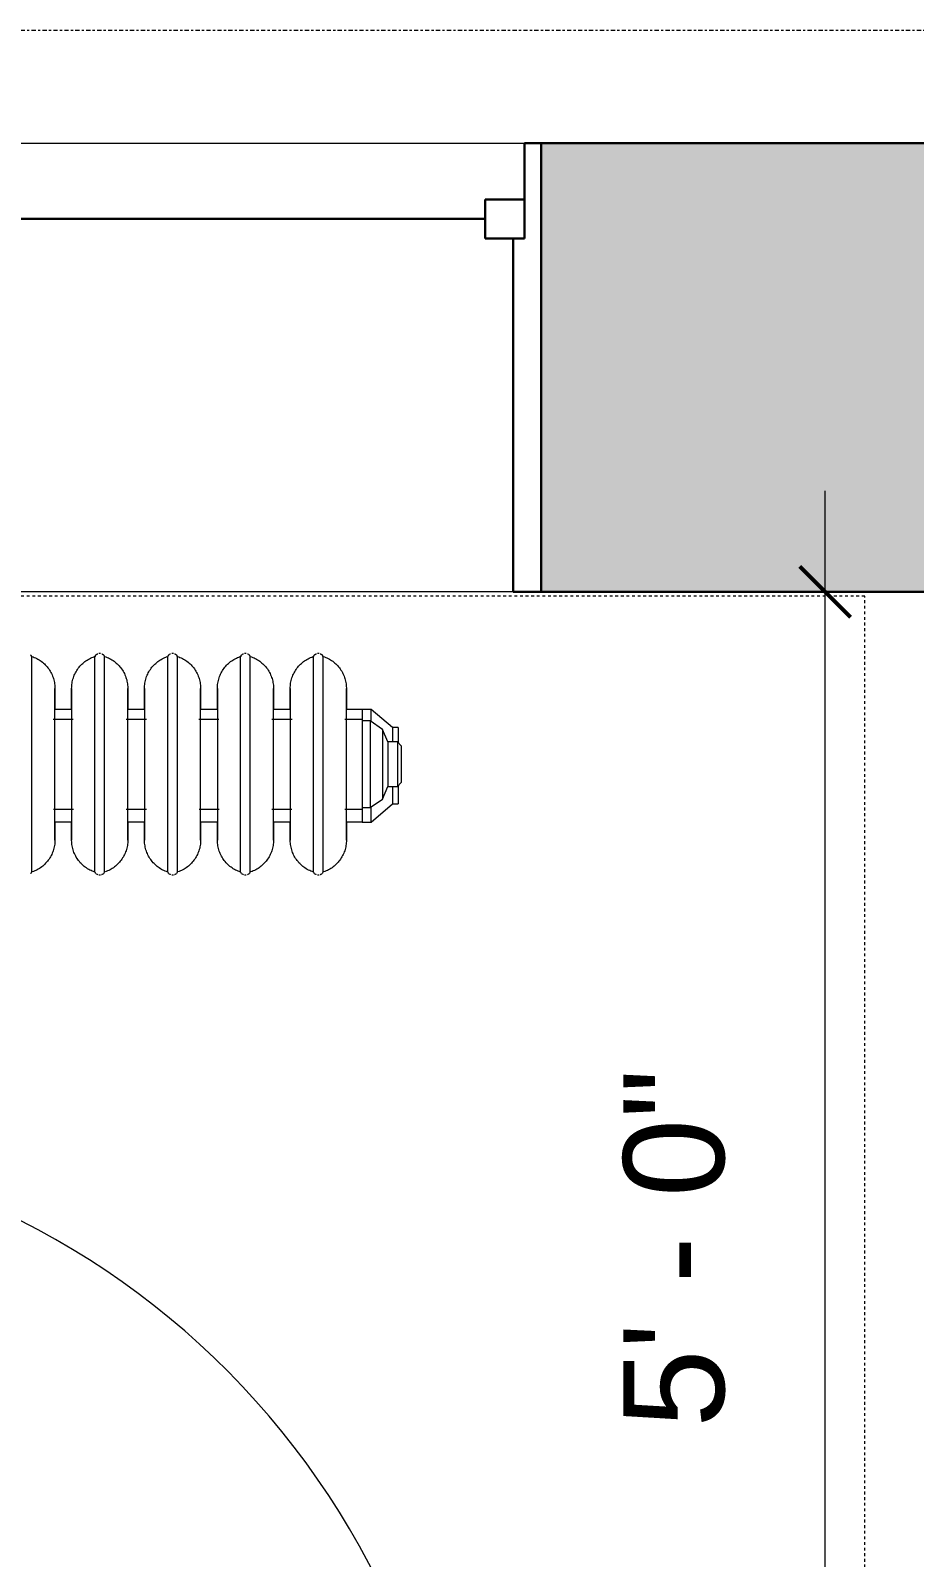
# Model space of a CAD drawing. Header units: inches. Extents: x -1176 to 1507, y -2587 to 978.
# Drawn here: x -76.3 to -36.9, y 500.6 to 568.7 of the extents above; entities that cross this region are included whole.
import ezdxf

# ---------------------------------------------------------------- set-up
doc = ezdxf.new("R2010")
doc.units = ezdxf.units.IN
doc.header["$MEASUREMENT"] = 0
doc.linetypes.add('Dash', pattern=[0.25, 0.125, -0.125])
doc.linetypes.add('Dash Dot 3_16_', pattern=[0.3125, 0.1875, -0.0625, 0, -0.0625])
for name, color, linetype, lineweight in [('A-ANNO-DIMS', 211, 'Continuous', 9), ('A-ANNO-DIMS-48', 211, 'Continuous', 9), ('A-ANNO-SYMB', 150, 'Continuous', 9), ('A-DOOR', 31, 'Continuous', 18), ('A-GENM', 13, 'Continuous', 18), ('A-GLAZ', 151, 'Continuous', 18), ('A-WALL', 113, 'Continuous', 18), ('A-WALL-PATT', 111, 'Continuous', 18)]:
    doc.layers.add(name, color=color, linetype=linetype, lineweight=lineweight)
doc.styles.add('Swis721 Lt BT', font='swissl.ttf', dxfattribs={"height": 4.5})
doc.dimstyles.new('OTJ_-_3_32__Linear', dxfattribs={"dimscale": 12, "dimtxt": 4.748918, "dimasz": 0.1875, "dimexe": 0.375, "dimexo": 0.25, "dimgap": 0.25, "dimtad": 1, "dimdec": 1, "dimrnd": 0.5, "dimzin": 3, "dimdsep": 46, "dimlunit": 4, "dimtxsty": 'Swis721 Lt BT', "dimblk1": 'OBLIQUE', "dimblk2": 'OBLIQUE', "dimsah": 1, "dimcen": 0.09, "dimdle": 0.375, "dimazin": 0, "dimtfac": 1, "dimtdec": 4, "dimtix": 1, "dimtmove": 0, "dimatfit": 3, "dimfxl": 1, "dimtvp": 1, "dimtfill": 1, "dimfrac": 2, "dimtolj": 1, "dimtzin": 0, "dimarcsym": 2})

# ---------------------------------------------------------------- blocks, each defined once
blk = doc.blocks.new('Double Hung - side window 4_ X 6_ 3_ H 3-6128194-2nd Floor Construction')
at = {"layer": 'A-GLAZ', "color": 8, "lineweight": 30}
for p, q in [((-22.115, 10), (-21.365, 10)), ((-21.365, 5.75), (-21.365, 10)), ((21.365, 5.75), (21.365, 10)), ((22.115, 10), (21.365, 10)), ((-21.365, 7.5), (-21.365, 5.75)), ((-21.365, 7.5), (-19.615, 7.5)), ((-19.615, 7.5), (-19.615, 5.75)), ((19.615, 7.5), (19.615, 5.75)), ((21.365, 7.5), (19.615, 7.5)), ((21.365, 7.5), (21.365, 5.75)), ((-19.615, 6.625), (19.615, 6.625)), ((-21.365, 5.75), (-19.615, 5.75)), ((-21.365, 5.75), (-20.865, 5.75)), ((-20.865, -10), (-20.865, 5.75)), ((21.365, 5.75), (19.615, 5.75)), ((20.865, 5.75), (21.365, 5.75)), ((20.865, 5.75), (20.865, -10)), ((-20.865, -10), (-22.115, -10)), ((20.865, -10), (22.115, -10))]:
    blk.add_line(p, q, dxfattribs=at)
blk = doc.blocks.new('Single Flush - D2 3_ X 8_-8252915-2nd Floor Construction')
at = {"layer": 'A-DOOR', "lineweight": 9}
blk.add_arc((17.906, -3), 35.812, 179.5, 270, dxfattribs=at)
at = {"layer": 'A-GENM', "linetype": 'Dash', "lineweight": 9}
for p, q in [((-35.906, -3), (-35.906, -62.813)), ((-35.906, -62.813), (17.906, -62.813))]:
    blk.add_line(p, q, dxfattribs=at)
blk = doc.blocks.new('Cast_Iron_Radiator_8182 - Cast_Iron_Radiator_8182-V47-2nd Floor Construction')
at = {"layer": 'A-GENM', "lineweight": 9}
for p, q in [((0.968, 4.809), (0.943, 4.848)), ((0.968, 1), (0.968, 4.809)), ((3.807, 4.848), (3.782, 4.809)), ((3.782, 1), (3.782, 4.809)), ((4, 4.933), (3.963, 4.933)), ((4.037, 4.933), (4, 4.933)), ((4.218, 4.809), (4.193, 4.848)), ((4.218, 1), (4.218, 4.809)), ((7.057, 4.848), (7.032, 4.809)), ((7.032, 1), (7.032, 4.809)), ((7.25, 4.933), (7.213, 4.933)), ((7.287, 4.933), (7.25, 4.933)), ((7.468, 4.809), (7.443, 4.848)), ((7.468, 1), (7.468, 4.809)), ((10.307, 4.848), (10.282, 4.809)), ((10.282, 1), (10.282, 4.809)), ((10.5, 4.933), (10.463, 4.933)), ((10.537, 4.933), (10.5, 4.933)), ((10.718, 4.809), (10.693, 4.848)), ((10.718, 1), (10.718, 4.809)), ((13.557, 4.848), (13.532, 4.809)), ((13.532, 1), (13.532, 4.809)), ((13.75, 4.933), (13.713, 4.933)), ((13.787, 4.933), (13.75, 4.933)), ((13.968, 4.809), (13.943, 4.848)), ((13.968, 1), (13.968, 4.809)), ((2.754, 2.438), (1.999, 2.438)), ((6.004, 2.438), (5.249, 2.438)), ((9.254, 2.438), (8.499, 2.438)), ((12.504, 2.438), (11.749, 2.438)), ((15.702, 2.438), (14.999, 2.438)), ((16.106, 2.438), (15.702, 2.438)), ((15.702, 2.438), (15.702, 2.291)), ((15.702, 2.296), (15.702, 2.192)), ((15.702, 2.188), (15.702, 2.013)), ((17.064, 1.635), (16.106, 2.438)), ((16.106, 1.944), (16.106, 2.438)), ((2.818, 2), (1.928, 2)), ((6.081, 2), (5.178, 2)), ((9.318, 2), (8.428, 2)), ((12.581, 2), (11.678, 2)), ((15.702, 2), (14.928, 2)), ((15.702, 2), (15.702, -2)), ((16.067, 1.935), (15.702, 1.935)), ((16.617, 1.55), (16.067, 1.935)), ((16.067, 1.935), (16.067, -1.935)), ((16.853, 0.993), (16.617, 1.55)), ((16.617, 1.55), (16.617, -1.55)), ((17.314, 1.635), (17.064, 1.635)), ((17.064, 1.635), (17.064, 1.028)), ((17.314, 1.635), (17.314, 0.985)), ((0.968, -1), (0.968, 1)), ((2.002, -1), (2.002, 1)), ((2.748, 1), (2.748, -1)), ((3.782, -1), (3.782, 1)), ((4.218, -1), (4.218, 1)), ((5.252, -1), (5.252, 1)), ((5.998, 1), (5.998, -1)), ((7.032, -1), (7.032, 1)), ((7.468, -1), (7.468, 1)), ((8.502, -1), (8.502, 1)), ((9.248, 1), (9.248, -1)), ((10.282, -1), (10.282, 1)), ((10.718, -1), (10.718, 1)), ((11.752, -1), (11.752, 1)), ((12.498, 1), (12.498, -1)), ((13.532, -1), (13.532, 1)), ((13.968, -1), (13.968, 1)), ((15.002, -1), (15.002, 1)), ((17.275, 0.993), (16.853, 0.993)), ((16.853, 0.993), (16.853, -0.993)), ((17.452, 0.816), (17.275, 0.993)), ((17.275, 0.993), (17.275, -0.993)), ((17.452, 0.816), (17.452, -0.816)), ((0.968, -4.809), (0.968, -1)), ((3.782, -4.809), (3.782, -1)), ((4.218, -4.809), (4.218, -1)), ((7.032, -4.809), (7.032, -1)), ((7.468, -4.809), (7.468, -1)), ((10.282, -4.809), (10.282, -1)), ((10.718, -4.809), (10.718, -1)), ((13.532, -4.809), (13.532, -1)), ((13.968, -4.809), (13.968, -1)), ((16.617, -1.55), (16.853, -0.993)), ((16.853, -0.993), (17.275, -0.993)), ((17.064, -1.008), (17.064, -1.771)), ((17.275, -0.993), (17.452, -0.816)), ((17.314, -0.961), (17.314, -1.771)), ((1.932, -2), (2.83, -2)), ((5.182, -2), (6.08, -2)), ((8.432, -2), (9.322, -2)), ((11.682, -2), (12.572, -2)), ((14.932, -2), (15.702, -2)), ((15.702, -1.935), (16.067, -1.935)), ((15.702, -2.017), (15.702, -2.287)), ((16.067, -1.935), (16.617, -1.55)), ((16.106, -2.575), (17.064, -1.771)), ((16.106, -2.575), (16.106, -1.924)), ((17.064, -1.771), (17.314, -1.771)), ((1.997, -2.562), (2.753, -2.562)), ((5.247, -2.562), (6.003, -2.562)), ((8.497, -2.562), (9.253, -2.562)), ((11.747, -2.562), (12.503, -2.562)), ((14.997, -2.562), (15.702, -2.562)), ((15.702, -2.301), (15.702, -2.452)), ((15.702, -2.436), (15.702, -2.551)), ((15.702, -2.565), (15.702, -2.575)), ((15.702, -2.575), (16.106, -2.575)), ((0.943, -4.848), (0.968, -4.809)), ((3.782, -4.809), (3.807, -4.848)), ((3.963, -4.933), (4, -4.933)), ((4, -4.933), (4.037, -4.933)), ((4.193, -4.848), (4.218, -4.809)), ((7.032, -4.809), (7.057, -4.848)), ((7.213, -4.933), (7.25, -4.933)), ((7.25, -4.933), (7.287, -4.933)), ((7.443, -4.848), (7.468, -4.809)), ((10.282, -4.809), (10.307, -4.848)), ((10.463, -4.933), (10.5, -4.933)), ((10.5, -4.933), (10.537, -4.933)), ((10.693, -4.848), (10.718, -4.809)), ((13.532, -4.809), (13.557, -4.848)), ((13.713, -4.933), (13.75, -4.933)), ((13.75, -4.933), (13.787, -4.933)), ((13.943, -4.848), (13.968, -4.809))]:
    blk.add_line(p, q, dxfattribs=at)
at = {"layer": 'A-GENM', "lineweight": 9, "flags": 128}
for points in [[(0.92, 4.876), (0.925, 4.871), (0.93, 4.865), (0.935, 4.859), (0.939, 4.854), (0.943, 4.848)], [(0.968, 4.809), (1.025, 4.789), (1.081, 4.767), (1.135, 4.743), (1.189, 4.716), (1.242, 4.688), (1.294, 4.657), (1.344, 4.624), (1.393, 4.59), (1.441, 4.553), (1.487, 4.515), (1.531, 4.474), (1.574, 4.432), (1.615, 4.389), (1.654, 4.343), (1.692, 4.296), (1.727, 4.248), (1.761, 4.198), (1.793, 4.147), (1.822, 4.095), (1.849, 4.042), (1.875, 3.987), (1.898, 3.932), (1.919, 3.876), (1.937, 3.819), (1.953, 3.761), (1.967, 3.703), (1.979, 3.644), (1.988, 3.585), (1.995, 3.525), (2, 3.465), (2.002, 3.405), (2.002, 3.383)], [(2.748, 3.383), (2.749, 3.443), (2.753, 3.503), (2.759, 3.563), (2.767, 3.622), (2.778, 3.681), (2.791, 3.74), (2.807, 3.798), (2.824, 3.855), (2.844, 3.911), (2.867, 3.967), (2.891, 4.022), (2.918, 4.076), (2.946, 4.128), (2.977, 4.18), (3.01, 4.23), (3.045, 4.279), (3.082, 4.326), (3.12, 4.372), (3.161, 4.416), (3.203, 4.459), (3.247, 4.5), (3.292, 4.539), (3.339, 4.576), (3.388, 4.612), (3.438, 4.645), (3.489, 4.677), (3.541, 4.706), (3.595, 4.733), (3.649, 4.758), (3.705, 4.781), (3.761, 4.802)], [(3.807, 4.848), (3.812, 4.854), (3.816, 4.86), (3.821, 4.866), (3.825, 4.872), (3.831, 4.877)], [(3.841, 4.887), (3.847, 4.892), (3.853, 4.896), (3.859, 4.901), (3.865, 4.905)], [(3.878, 4.912), (3.885, 4.915), (3.892, 4.918), (3.899, 4.921), (3.906, 4.924), (3.913, 4.926)], [(4.088, 4.925), (4.095, 4.923), (4.102, 4.921), (4.109, 4.918), (4.116, 4.915), (4.123, 4.912)], [(4.136, 4.904), (4.142, 4.9), (4.148, 4.896), (4.154, 4.891), (4.159, 4.887)], [(4.17, 4.876), (4.175, 4.871), (4.18, 4.865), (4.185, 4.859), (4.189, 4.854), (4.193, 4.848)], [(4.218, 4.809), (4.275, 4.789), (4.331, 4.767), (4.385, 4.743), (4.439, 4.716), (4.492, 4.688), (4.544, 4.657), (4.594, 4.624), (4.643, 4.59), (4.691, 4.553), (4.737, 4.515), (4.781, 4.474), (4.824, 4.432), (4.865, 4.389), (4.904, 4.343), (4.942, 4.296), (4.977, 4.248), (5.011, 4.198), (5.043, 4.147), (5.072, 4.095), (5.099, 4.042), (5.125, 3.987), (5.148, 3.932), (5.169, 3.876), (5.187, 3.819), (5.203, 3.761), (5.217, 3.703), (5.229, 3.644), (5.238, 3.585), (5.245, 3.525), (5.25, 3.465), (5.252, 3.405), (5.252, 3.383)], [(5.998, 3.383), (5.999, 3.443), (6.003, 3.503), (6.009, 3.563), (6.017, 3.622), (6.028, 3.681), (6.041, 3.74), (6.057, 3.798), (6.074, 3.855), (6.094, 3.911), (6.117, 3.967), (6.141, 4.022), (6.168, 4.076), (6.196, 4.128), (6.227, 4.18), (6.26, 4.23), (6.295, 4.279), (6.332, 4.326), (6.37, 4.372), (6.411, 4.416), (6.453, 4.459), (6.497, 4.5), (6.542, 4.539), (6.589, 4.576), (6.638, 4.612), (6.688, 4.645), (6.739, 4.677), (6.791, 4.706), (6.845, 4.733), (6.899, 4.758), (6.955, 4.781), (7.011, 4.802)], [(7.057, 4.848), (7.062, 4.854), (7.066, 4.86), (7.071, 4.866), (7.075, 4.872), (7.081, 4.877)], [(7.091, 4.887), (7.097, 4.892), (7.103, 4.896), (7.109, 4.901), (7.115, 4.905)], [(7.128, 4.912), (7.135, 4.915), (7.142, 4.918), (7.149, 4.921), (7.156, 4.924), (7.163, 4.926)], [(7.338, 4.925), (7.345, 4.923), (7.352, 4.921), (7.359, 4.918), (7.366, 4.915), (7.373, 4.912)], [(7.386, 4.904), (7.392, 4.9), (7.398, 4.896), (7.404, 4.891), (7.409, 4.887)], [(7.42, 4.876), (7.425, 4.871), (7.43, 4.865), (7.435, 4.859), (7.439, 4.854), (7.443, 4.848)], [(7.468, 4.809), (7.525, 4.789), (7.581, 4.767), (7.635, 4.743), (7.689, 4.716), (7.742, 4.688), (7.794, 4.657), (7.844, 4.624), (7.893, 4.59), (7.941, 4.553), (7.987, 4.515), (8.031, 4.474), (8.074, 4.432), (8.115, 4.389), (8.154, 4.343), (8.192, 4.296), (8.227, 4.248), (8.261, 4.198), (8.293, 4.147), (8.322, 4.095), (8.349, 4.042), (8.375, 3.987), (8.398, 3.932), (8.419, 3.876), (8.437, 3.819), (8.453, 3.761), (8.467, 3.703), (8.479, 3.644), (8.488, 3.585), (8.495, 3.525), (8.5, 3.465), (8.502, 3.405), (8.502, 3.383)], [(9.248, 3.383), (9.249, 3.443), (9.253, 3.503), (9.259, 3.563), (9.267, 3.622), (9.278, 3.681), (9.291, 3.74), (9.307, 3.798), (9.324, 3.855), (9.344, 3.911), (9.367, 3.967), (9.391, 4.022), (9.418, 4.076), (9.446, 4.128), (9.477, 4.18), (9.51, 4.23), (9.545, 4.279), (9.582, 4.326), (9.62, 4.372), (9.661, 4.416), (9.703, 4.459), (9.747, 4.5), (9.792, 4.539), (9.839, 4.576), (9.888, 4.612), (9.938, 4.645), (9.989, 4.677), (10.041, 4.706), (10.095, 4.733), (10.149, 4.758), (10.205, 4.781), (10.261, 4.802)], [(10.307, 4.848), (10.312, 4.854), (10.316, 4.86), (10.321, 4.866), (10.325, 4.872), (10.331, 4.877)], [(10.341, 4.887), (10.347, 4.892), (10.353, 4.896), (10.359, 4.901), (10.365, 4.905)], [(10.378, 4.912), (10.385, 4.915), (10.392, 4.918), (10.399, 4.921), (10.406, 4.924), (10.413, 4.926)], [(10.588, 4.925), (10.595, 4.923), (10.602, 4.921), (10.609, 4.918), (10.616, 4.915), (10.623, 4.912)], [(10.636, 4.904), (10.642, 4.9), (10.648, 4.896), (10.654, 4.891), (10.659, 4.887)], [(10.67, 4.876), (10.675, 4.871), (10.68, 4.865), (10.685, 4.859), (10.689, 4.854), (10.693, 4.848)], [(10.718, 4.809), (10.775, 4.789), (10.831, 4.767), (10.885, 4.743), (10.939, 4.716), (10.992, 4.688), (11.044, 4.657), (11.094, 4.624), (11.143, 4.59), (11.191, 4.553), (11.237, 4.515), (11.281, 4.474), (11.324, 4.432), (11.365, 4.389), (11.404, 4.343), (11.442, 4.296), (11.477, 4.248), (11.511, 4.198), (11.543, 4.147), (11.572, 4.095), (11.599, 4.042), (11.625, 3.987), (11.648, 3.932), (11.669, 3.876), (11.687, 3.819), (11.703, 3.761), (11.717, 3.703), (11.729, 3.644), (11.738, 3.585), (11.745, 3.525), (11.75, 3.465), (11.752, 3.405), (11.752, 3.383)], [(12.498, 3.383), (12.499, 3.443), (12.503, 3.503), (12.509, 3.563), (12.517, 3.622), (12.528, 3.681), (12.541, 3.74), (12.557, 3.798), (12.574, 3.855), (12.594, 3.911), (12.617, 3.967), (12.641, 4.022), (12.668, 4.076), (12.696, 4.128), (12.727, 4.18), (12.76, 4.23), (12.795, 4.279), (12.832, 4.326), (12.87, 4.372), (12.911, 4.416), (12.953, 4.459), (12.997, 4.5), (13.042, 4.539), (13.089, 4.576), (13.138, 4.612), (13.188, 4.645), (13.239, 4.677), (13.291, 4.706), (13.345, 4.733), (13.399, 4.758), (13.455, 4.781), (13.511, 4.802)], [(13.557, 4.848), (13.562, 4.854), (13.566, 4.86), (13.571, 4.866), (13.575, 4.872), (13.581, 4.877)], [(13.591, 4.887), (13.597, 4.892), (13.603, 4.896), (13.609, 4.901), (13.615, 4.905)], [(13.628, 4.912), (13.635, 4.915), (13.642, 4.918), (13.649, 4.921), (13.656, 4.924), (13.663, 4.926)], [(13.838, 4.925), (13.845, 4.923), (13.852, 4.921), (13.859, 4.918), (13.866, 4.915), (13.873, 4.912)], [(13.886, 4.904), (13.892, 4.9), (13.898, 4.896), (13.904, 4.891), (13.909, 4.887)], [(13.92, 4.876), (13.925, 4.871), (13.93, 4.865), (13.935, 4.859), (13.939, 4.854), (13.943, 4.848)], [(13.968, 4.809), (14.025, 4.789), (14.081, 4.767), (14.135, 4.743), (14.189, 4.716), (14.242, 4.688), (14.294, 4.657), (14.344, 4.624), (14.393, 4.59), (14.441, 4.553), (14.487, 4.515), (14.531, 4.474), (14.574, 4.432), (14.615, 4.389), (14.654, 4.343), (14.692, 4.296), (14.727, 4.248), (14.761, 4.198), (14.793, 4.147), (14.822, 4.095), (14.849, 4.042), (14.875, 3.987), (14.898, 3.932), (14.919, 3.876), (14.937, 3.819), (14.953, 3.761), (14.967, 3.703), (14.979, 3.644), (14.988, 3.585), (14.995, 3.525), (15, 3.465), (15.002, 3.405), (15.002, 3.383)], [(2.002, 3.383), (2.002, 3.381), (2.002, 3.375), (2.002, 3.366), (2.002, 3.353), (2.002, 3.336), (2.002, 3.315), (2.002, 3.29), (2.002, 3.262), (2.002, 3.23), (2.002, 3.195), (2.002, 3.156), (2.002, 3.114), (2.002, 3.068), (2.002, 3.019), (2.002, 2.967), (2.002, 2.911), (2.002, 2.853), (2.002, 2.792), (2.002, 2.727), (2.002, 2.66), (2.002, 2.591), (2.002, 2.518), (2.002, 2.444)], [(2.002, 1), (2.002, 1.095), (2.002, 1.19), (2.002, 1.285), (2.002, 1.38), (2.002, 1.473), (2.002, 1.566), (2.002, 1.659), (2.002, 1.75), (2.002, 1.839), (2.002, 1.928), (2.002, 2.015), (2.002, 2.1), (2.002, 2.184), (2.002, 2.266), (2.002, 2.346), (2.002, 2.423), (2.002, 2.498), (2.002, 2.571), (2.002, 2.642), (2.002, 2.71), (2.002, 2.775), (2.002, 2.837), (2.002, 2.896), (2.002, 2.952), (2.002, 3.005), (2.002, 3.055), (2.002, 3.102), (2.002, 3.145), (2.002, 3.185), (2.002, 3.221), (2.002, 3.254), (2.002, 3.283), (2.002, 3.309), (2.002, 3.33), (2.002, 3.348), (2.002, 3.363), (2.002, 3.373), (2.002, 3.38), (2.002, 3.383), (2.002, 3.383)], [(2.748, 2.438), (2.748, 2.498), (2.748, 2.571), (2.748, 2.642), (2.748, 2.71), (2.748, 2.775), (2.748, 2.837), (2.748, 2.896), (2.748, 2.952), (2.748, 3.005), (2.748, 3.055), (2.748, 3.102), (2.748, 3.145), (2.748, 3.185), (2.748, 3.221), (2.748, 3.254), (2.748, 3.283), (2.748, 3.309), (2.748, 3.33), (2.748, 3.348), (2.748, 3.363), (2.748, 3.373), (2.748, 3.38), (2.748, 3.383), (2.748, 3.383)], [(2.748, 3.383), (2.748, 3.381), (2.748, 3.375), (2.748, 3.366), (2.748, 3.353), (2.748, 3.336), (2.748, 3.315), (2.748, 3.29), (2.748, 3.262), (2.748, 3.23), (2.748, 3.195), (2.748, 3.156), (2.748, 3.114), (2.748, 3.068), (2.748, 3.019), (2.748, 2.967), (2.748, 2.911), (2.748, 2.853), (2.748, 2.792), (2.748, 2.727), (2.748, 2.66), (2.748, 2.591), (2.748, 2.518), (2.748, 2.444), (2.748, 2.367), (2.748, 2.288), (2.748, 2.206), (2.748, 2.123), (2.748, 2.038), (2.748, 1.952), (2.748, 1.864), (2.748, 1.774), (2.748, 1.683), (2.748, 1.591), (2.748, 1.499), (2.748, 1.405), (2.748, 1.311), (2.748, 1.216), (2.748, 1.121), (2.748, 1.026), (2.748, 1)], [(5.252, 3.383), (5.252, 3.381), (5.252, 3.375), (5.252, 3.366), (5.252, 3.353), (5.252, 3.336), (5.252, 3.315), (5.252, 3.29), (5.252, 3.262), (5.252, 3.23), (5.252, 3.195), (5.252, 3.156), (5.252, 3.114), (5.252, 3.068), (5.252, 3.019), (5.252, 2.967), (5.252, 2.911), (5.252, 2.853), (5.252, 2.792), (5.252, 2.727), (5.252, 2.66), (5.252, 2.591), (5.252, 2.518), (5.252, 2.444)], [(5.252, 1), (5.252, 1.095), (5.252, 1.19), (5.252, 1.285), (5.252, 1.38), (5.252, 1.473), (5.252, 1.566), (5.252, 1.659), (5.252, 1.75), (5.252, 1.839), (5.252, 1.928), (5.252, 2.015), (5.252, 2.1), (5.252, 2.184), (5.252, 2.266), (5.252, 2.346), (5.252, 2.423), (5.252, 2.498), (5.252, 2.571), (5.252, 2.642), (5.252, 2.71), (5.252, 2.775), (5.252, 2.837), (5.252, 2.896), (5.252, 2.952), (5.252, 3.005), (5.252, 3.055), (5.252, 3.102), (5.252, 3.145), (5.252, 3.185), (5.252, 3.221), (5.252, 3.254), (5.252, 3.283), (5.252, 3.309), (5.252, 3.33), (5.252, 3.348), (5.252, 3.363), (5.252, 3.373), (5.252, 3.38), (5.252, 3.383), (5.252, 3.383)], [(5.998, 2.438), (5.998, 2.498), (5.998, 2.571), (5.998, 2.642), (5.998, 2.71), (5.998, 2.775), (5.998, 2.837), (5.998, 2.896), (5.998, 2.952), (5.998, 3.005), (5.998, 3.055), (5.998, 3.102), (5.998, 3.145), (5.998, 3.185), (5.998, 3.221), (5.998, 3.254), (5.998, 3.283), (5.998, 3.309), (5.998, 3.33), (5.998, 3.348), (5.998, 3.363), (5.998, 3.373), (5.998, 3.38), (5.998, 3.383), (5.998, 3.383)], [(5.998, 3.383), (5.998, 3.381), (5.998, 3.375), (5.998, 3.366), (5.998, 3.353), (5.998, 3.336), (5.998, 3.315), (5.998, 3.29), (5.998, 3.262), (5.998, 3.23), (5.998, 3.195), (5.998, 3.156), (5.998, 3.114), (5.998, 3.068), (5.998, 3.019), (5.998, 2.967), (5.998, 2.911), (5.998, 2.853), (5.998, 2.792), (5.998, 2.727), (5.998, 2.66), (5.998, 2.591), (5.998, 2.518), (5.998, 2.444), (5.998, 2.367), (5.998, 2.288), (5.998, 2.206), (5.998, 2.123), (5.998, 2.038), (5.998, 1.952), (5.998, 1.864), (5.998, 1.774), (5.998, 1.683), (5.998, 1.591), (5.998, 1.499), (5.998, 1.405), (5.998, 1.311), (5.998, 1.216), (5.998, 1.121), (5.998, 1.026), (5.998, 1)], [(8.502, 3.383), (8.502, 3.381), (8.502, 3.375), (8.502, 3.366), (8.502, 3.353), (8.502, 3.336), (8.502, 3.315), (8.502, 3.29), (8.502, 3.262), (8.502, 3.23), (8.502, 3.195), (8.502, 3.156), (8.502, 3.114), (8.502, 3.068), (8.502, 3.019), (8.502, 2.967), (8.502, 2.911), (8.502, 2.853), (8.502, 2.792), (8.502, 2.727), (8.502, 2.66), (8.502, 2.591), (8.502, 2.518), (8.502, 2.444)], [(8.502, 1), (8.502, 1.095), (8.502, 1.19), (8.502, 1.285), (8.502, 1.38), (8.502, 1.473), (8.502, 1.566), (8.502, 1.659), (8.502, 1.75), (8.502, 1.839), (8.502, 1.928), (8.502, 2.015), (8.502, 2.1), (8.502, 2.184), (8.502, 2.266), (8.502, 2.346), (8.502, 2.423), (8.502, 2.498), (8.502, 2.571), (8.502, 2.642), (8.502, 2.71), (8.502, 2.775), (8.502, 2.837), (8.502, 2.896), (8.502, 2.952), (8.502, 3.005), (8.502, 3.055), (8.502, 3.102), (8.502, 3.145), (8.502, 3.185), (8.502, 3.221), (8.502, 3.254), (8.502, 3.283), (8.502, 3.309), (8.502, 3.33), (8.502, 3.348), (8.502, 3.363), (8.502, 3.373), (8.502, 3.38), (8.502, 3.383), (8.502, 3.383)], [(9.248, 2.438), (9.248, 2.498), (9.248, 2.571), (9.248, 2.642), (9.248, 2.71), (9.248, 2.775), (9.248, 2.837), (9.248, 2.896), (9.248, 2.952), (9.248, 3.005), (9.248, 3.055), (9.248, 3.102), (9.248, 3.145), (9.248, 3.185), (9.248, 3.221), (9.248, 3.254), (9.248, 3.283), (9.248, 3.309), (9.248, 3.33), (9.248, 3.348), (9.248, 3.363), (9.248, 3.373), (9.248, 3.38), (9.248, 3.383), (9.248, 3.383)], [(9.248, 3.383), (9.248, 3.381), (9.248, 3.375), (9.248, 3.366), (9.248, 3.353), (9.248, 3.336), (9.248, 3.315), (9.248, 3.29), (9.248, 3.262), (9.248, 3.23), (9.248, 3.195), (9.248, 3.156), (9.248, 3.114), (9.248, 3.068), (9.248, 3.019), (9.248, 2.967), (9.248, 2.911), (9.248, 2.853), (9.248, 2.792), (9.248, 2.727), (9.248, 2.66), (9.248, 2.591), (9.248, 2.518), (9.248, 2.444), (9.248, 2.367), (9.248, 2.288), (9.248, 2.206), (9.248, 2.123), (9.248, 2.038), (9.248, 1.952), (9.248, 1.864), (9.248, 1.774), (9.248, 1.683), (9.248, 1.591), (9.248, 1.499), (9.248, 1.405), (9.248, 1.311), (9.248, 1.216), (9.248, 1.121), (9.248, 1.026), (9.248, 1)], [(11.752, 3.383), (11.752, 3.381), (11.752, 3.375), (11.752, 3.366), (11.752, 3.353), (11.752, 3.336), (11.752, 3.315), (11.752, 3.29), (11.752, 3.262), (11.752, 3.23), (11.752, 3.195), (11.752, 3.156), (11.752, 3.114), (11.752, 3.068), (11.752, 3.019), (11.752, 2.967), (11.752, 2.911), (11.752, 2.853), (11.752, 2.792), (11.752, 2.727), (11.752, 2.66), (11.752, 2.591), (11.752, 2.518), (11.752, 2.444)], [(11.752, 1), (11.752, 1.095), (11.752, 1.19), (11.752, 1.285), (11.752, 1.38), (11.752, 1.473), (11.752, 1.566), (11.752, 1.659), (11.752, 1.75), (11.752, 1.839), (11.752, 1.928), (11.752, 2.015), (11.752, 2.1), (11.752, 2.184), (11.752, 2.266), (11.752, 2.346), (11.752, 2.423), (11.752, 2.498), (11.752, 2.571), (11.752, 2.642), (11.752, 2.71), (11.752, 2.775), (11.752, 2.837), (11.752, 2.896), (11.752, 2.952), (11.752, 3.005), (11.752, 3.055), (11.752, 3.102), (11.752, 3.145), (11.752, 3.185), (11.752, 3.221), (11.752, 3.254), (11.752, 3.283), (11.752, 3.309), (11.752, 3.33), (11.752, 3.348), (11.752, 3.363), (11.752, 3.373), (11.752, 3.38), (11.752, 3.383), (11.752, 3.383)], [(12.498, 2.438), (12.498, 2.498), (12.498, 2.571), (12.498, 2.642), (12.498, 2.71), (12.498, 2.775), (12.498, 2.837), (12.498, 2.896), (12.498, 2.952), (12.498, 3.005), (12.498, 3.055), (12.498, 3.102), (12.498, 3.145), (12.498, 3.185), (12.498, 3.221), (12.498, 3.254), (12.498, 3.283), (12.498, 3.309), (12.498, 3.33), (12.498, 3.348), (12.498, 3.363), (12.498, 3.373), (12.498, 3.38), (12.498, 3.383), (12.498, 3.383)], [(12.498, 3.383), (12.498, 3.381), (12.498, 3.375), (12.498, 3.366), (12.498, 3.353), (12.498, 3.336), (12.498, 3.315), (12.498, 3.29), (12.498, 3.262), (12.498, 3.23), (12.498, 3.195), (12.498, 3.156), (12.498, 3.114), (12.498, 3.068), (12.498, 3.019), (12.498, 2.967), (12.498, 2.911), (12.498, 2.853), (12.498, 2.792), (12.498, 2.727), (12.498, 2.66), (12.498, 2.591), (12.498, 2.518), (12.498, 2.444), (12.498, 2.367), (12.498, 2.288), (12.498, 2.206), (12.498, 2.123), (12.498, 2.038), (12.498, 1.952), (12.498, 1.864), (12.498, 1.774), (12.498, 1.683), (12.498, 1.591), (12.498, 1.499), (12.498, 1.405), (12.498, 1.311), (12.498, 1.216), (12.498, 1.121), (12.498, 1.026), (12.498, 1)], [(15.002, 3.383), (15.002, 3.381), (15.002, 3.375), (15.002, 3.366), (15.002, 3.353), (15.002, 3.336), (15.002, 3.315), (15.002, 3.29), (15.002, 3.262), (15.002, 3.23), (15.002, 3.195), (15.002, 3.156), (15.002, 3.114), (15.002, 3.068), (15.002, 3.019), (15.002, 2.967), (15.002, 2.911), (15.002, 2.853), (15.002, 2.792), (15.002, 2.727), (15.002, 2.66), (15.002, 2.591), (15.002, 2.518), (15.002, 2.444)], [(15.002, 1), (15.002, 1.095), (15.002, 1.19), (15.002, 1.285), (15.002, 1.38), (15.002, 1.473), (15.002, 1.566), (15.002, 1.659), (15.002, 1.75), (15.002, 1.839), (15.002, 1.928), (15.002, 2.015), (15.002, 2.1), (15.002, 2.184), (15.002, 2.266), (15.002, 2.346), (15.002, 2.423), (15.002, 2.498), (15.002, 2.571), (15.002, 2.642), (15.002, 2.71), (15.002, 2.775), (15.002, 2.837), (15.002, 2.896), (15.002, 2.952), (15.002, 3.005), (15.002, 3.055), (15.002, 3.102), (15.002, 3.145), (15.002, 3.185), (15.002, 3.221), (15.002, 3.254), (15.002, 3.283), (15.002, 3.309), (15.002, 3.33), (15.002, 3.348), (15.002, 3.363), (15.002, 3.373), (15.002, 3.38), (15.002, 3.383), (15.002, 3.383)], [(2.002, -3.383), (2.002, -3.381), (2.002, -3.375), (2.002, -3.366), (2.002, -3.353), (2.002, -3.336), (2.002, -3.315), (2.002, -3.29), (2.002, -3.262), (2.002, -3.23), (2.002, -3.195), (2.002, -3.156), (2.002, -3.114), (2.002, -3.068), (2.002, -3.019), (2.002, -2.967), (2.002, -2.911), (2.002, -2.853), (2.002, -2.792), (2.002, -2.727), (2.002, -2.66), (2.002, -2.591), (2.002, -2.518), (2.002, -2.444), (2.002, -2.367), (2.002, -2.288), (2.002, -2.206), (2.002, -2.123), (2.002, -2.038), (2.002, -1.952), (2.002, -1.864), (2.002, -1.774), (2.002, -1.683), (2.002, -1.591), (2.002, -1.499), (2.002, -1.405), (2.002, -1.311), (2.002, -1.216), (2.002, -1.121), (2.002, -1.026), (2.002, -1)], [(2.748, -1), (2.748, -1.095), (2.748, -1.19), (2.748, -1.285), (2.748, -1.38), (2.748, -1.473), (2.748, -1.566), (2.748, -1.659), (2.748, -1.75), (2.748, -1.839), (2.748, -1.928), (2.748, -2.015), (2.748, -2.1), (2.748, -2.184), (2.748, -2.266), (2.748, -2.346), (2.748, -2.423), (2.748, -2.498), (2.748, -2.571), (2.748, -2.642), (2.748, -2.71), (2.748, -2.775), (2.748, -2.837), (2.748, -2.896), (2.748, -2.952), (2.748, -3.005), (2.748, -3.055), (2.748, -3.102), (2.748, -3.145), (2.748, -3.185), (2.748, -3.221), (2.748, -3.254), (2.748, -3.283), (2.748, -3.309), (2.748, -3.33), (2.748, -3.348), (2.748, -3.363), (2.748, -3.373), (2.748, -3.38), (2.748, -3.383), (2.748, -3.383)], [(5.252, -3.383), (5.252, -3.381), (5.252, -3.375), (5.252, -3.366), (5.252, -3.353), (5.252, -3.336), (5.252, -3.315), (5.252, -3.29), (5.252, -3.262), (5.252, -3.23), (5.252, -3.195), (5.252, -3.156), (5.252, -3.114), (5.252, -3.068), (5.252, -3.019), (5.252, -2.967), (5.252, -2.911), (5.252, -2.853), (5.252, -2.792), (5.252, -2.727), (5.252, -2.66), (5.252, -2.591), (5.252, -2.518), (5.252, -2.444), (5.252, -2.367), (5.252, -2.288), (5.252, -2.206), (5.252, -2.123), (5.252, -2.038), (5.252, -1.952), (5.252, -1.864), (5.252, -1.774), (5.252, -1.683), (5.252, -1.591), (5.252, -1.499), (5.252, -1.405), (5.252, -1.311), (5.252, -1.216), (5.252, -1.121), (5.252, -1.026), (5.252, -1)], [(5.998, -1), (5.998, -1.095), (5.998, -1.19), (5.998, -1.285), (5.998, -1.38), (5.998, -1.473), (5.998, -1.566), (5.998, -1.659), (5.998, -1.75), (5.998, -1.839), (5.998, -1.928), (5.998, -2.015), (5.998, -2.1), (5.998, -2.184), (5.998, -2.266), (5.998, -2.346), (5.998, -2.423), (5.998, -2.498), (5.998, -2.571), (5.998, -2.642), (5.998, -2.71), (5.998, -2.775), (5.998, -2.837), (5.998, -2.896), (5.998, -2.952), (5.998, -3.005), (5.998, -3.055), (5.998, -3.102), (5.998, -3.145), (5.998, -3.185), (5.998, -3.221), (5.998, -3.254), (5.998, -3.283), (5.998, -3.309), (5.998, -3.33), (5.998, -3.348), (5.998, -3.363), (5.998, -3.373), (5.998, -3.38), (5.998, -3.383), (5.998, -3.383)], [(8.502, -3.383), (8.502, -3.381), (8.502, -3.375), (8.502, -3.366), (8.502, -3.353), (8.502, -3.336), (8.502, -3.315), (8.502, -3.29), (8.502, -3.262), (8.502, -3.23), (8.502, -3.195), (8.502, -3.156), (8.502, -3.114), (8.502, -3.068), (8.502, -3.019), (8.502, -2.967), (8.502, -2.911), (8.502, -2.853), (8.502, -2.792), (8.502, -2.727), (8.502, -2.66), (8.502, -2.591), (8.502, -2.518), (8.502, -2.444), (8.502, -2.367), (8.502, -2.288), (8.502, -2.206), (8.502, -2.123), (8.502, -2.038), (8.502, -1.952), (8.502, -1.864), (8.502, -1.774), (8.502, -1.683), (8.502, -1.591), (8.502, -1.499), (8.502, -1.405), (8.502, -1.311), (8.502, -1.216), (8.502, -1.121), (8.502, -1.026), (8.502, -1)], [(9.248, -1), (9.248, -1.095), (9.248, -1.19), (9.248, -1.285), (9.248, -1.38), (9.248, -1.473), (9.248, -1.566), (9.248, -1.659), (9.248, -1.75), (9.248, -1.839), (9.248, -1.928), (9.248, -2.015), (9.248, -2.1), (9.248, -2.184), (9.248, -2.266), (9.248, -2.346), (9.248, -2.423), (9.248, -2.498), (9.248, -2.571), (9.248, -2.642), (9.248, -2.71), (9.248, -2.775), (9.248, -2.837), (9.248, -2.896), (9.248, -2.952), (9.248, -3.005), (9.248, -3.055), (9.248, -3.102), (9.248, -3.145), (9.248, -3.185), (9.248, -3.221), (9.248, -3.254), (9.248, -3.283), (9.248, -3.309), (9.248, -3.33), (9.248, -3.348), (9.248, -3.363), (9.248, -3.373), (9.248, -3.38), (9.248, -3.383), (9.248, -3.383)], [(11.752, -3.383), (11.752, -3.381), (11.752, -3.375), (11.752, -3.366), (11.752, -3.353), (11.752, -3.336), (11.752, -3.315), (11.752, -3.29), (11.752, -3.262), (11.752, -3.23), (11.752, -3.195), (11.752, -3.156), (11.752, -3.114), (11.752, -3.068), (11.752, -3.019), (11.752, -2.967), (11.752, -2.911), (11.752, -2.853), (11.752, -2.792), (11.752, -2.727), (11.752, -2.66), (11.752, -2.591), (11.752, -2.518), (11.752, -2.444), (11.752, -2.367), (11.752, -2.288), (11.752, -2.206), (11.752, -2.123), (11.752, -2.038), (11.752, -1.952), (11.752, -1.864), (11.752, -1.774), (11.752, -1.683), (11.752, -1.591), (11.752, -1.499), (11.752, -1.405), (11.752, -1.311), (11.752, -1.216), (11.752, -1.121), (11.752, -1.026), (11.752, -1)], [(12.498, -1), (12.498, -1.095), (12.498, -1.19), (12.498, -1.285), (12.498, -1.38), (12.498, -1.473), (12.498, -1.566), (12.498, -1.659), (12.498, -1.75), (12.498, -1.839), (12.498, -1.928), (12.498, -2.015), (12.498, -2.1), (12.498, -2.184), (12.498, -2.266), (12.498, -2.346), (12.498, -2.423), (12.498, -2.498), (12.498, -2.571), (12.498, -2.642), (12.498, -2.71), (12.498, -2.775), (12.498, -2.837), (12.498, -2.896), (12.498, -2.952), (12.498, -3.005), (12.498, -3.055), (12.498, -3.102), (12.498, -3.145), (12.498, -3.185), (12.498, -3.221), (12.498, -3.254), (12.498, -3.283), (12.498, -3.309), (12.498, -3.33), (12.498, -3.348), (12.498, -3.363), (12.498, -3.373), (12.498, -3.38), (12.498, -3.383), (12.498, -3.383)], [(15.002, -3.383), (15.002, -3.381), (15.002, -3.375), (15.002, -3.366), (15.002, -3.353), (15.002, -3.336), (15.002, -3.315), (15.002, -3.29), (15.002, -3.262), (15.002, -3.23), (15.002, -3.195), (15.002, -3.156), (15.002, -3.114), (15.002, -3.068), (15.002, -3.019), (15.002, -2.967), (15.002, -2.911), (15.002, -2.853), (15.002, -2.792), (15.002, -2.727), (15.002, -2.66), (15.002, -2.591), (15.002, -2.518), (15.002, -2.444), (15.002, -2.367), (15.002, -2.288), (15.002, -2.206), (15.002, -2.123), (15.002, -2.038), (15.002, -1.952), (15.002, -1.864), (15.002, -1.774), (15.002, -1.683), (15.002, -1.591), (15.002, -1.499), (15.002, -1.405), (15.002, -1.311), (15.002, -1.216), (15.002, -1.121), (15.002, -1.026), (15.002, -1)], [(2.002, -2.571), (2.002, -2.642), (2.002, -2.71), (2.002, -2.775), (2.002, -2.837), (2.002, -2.896), (2.002, -2.952), (2.002, -3.005), (2.002, -3.055), (2.002, -3.102), (2.002, -3.145), (2.002, -3.185), (2.002, -3.221), (2.002, -3.254), (2.002, -3.283), (2.002, -3.309), (2.002, -3.33), (2.002, -3.348), (2.002, -3.363), (2.002, -3.373), (2.002, -3.38), (2.002, -3.383), (2.002, -3.383)], [(2.748, -3.383), (2.748, -3.381), (2.748, -3.375), (2.748, -3.366), (2.748, -3.353), (2.748, -3.336), (2.748, -3.315), (2.748, -3.29), (2.748, -3.262), (2.748, -3.23), (2.748, -3.195), (2.748, -3.156), (2.748, -3.114), (2.748, -3.068), (2.748, -3.019), (2.748, -2.967), (2.748, -2.911), (2.748, -2.853), (2.748, -2.792), (2.748, -2.727), (2.748, -2.66), (2.748, -2.591), (2.748, -2.562)], [(5.252, -2.571), (5.252, -2.642), (5.252, -2.71), (5.252, -2.775), (5.252, -2.837), (5.252, -2.896), (5.252, -2.952), (5.252, -3.005), (5.252, -3.055), (5.252, -3.102), (5.252, -3.145), (5.252, -3.185), (5.252, -3.221), (5.252, -3.254), (5.252, -3.283), (5.252, -3.309), (5.252, -3.33), (5.252, -3.348), (5.252, -3.363), (5.252, -3.373), (5.252, -3.38), (5.252, -3.383), (5.252, -3.383)], [(5.998, -3.383), (5.998, -3.381), (5.998, -3.375), (5.998, -3.366), (5.998, -3.353), (5.998, -3.336), (5.998, -3.315), (5.998, -3.29), (5.998, -3.262), (5.998, -3.23), (5.998, -3.195), (5.998, -3.156), (5.998, -3.114), (5.998, -3.068), (5.998, -3.019), (5.998, -2.967), (5.998, -2.911), (5.998, -2.853), (5.998, -2.792), (5.998, -2.727), (5.998, -2.66), (5.998, -2.591), (5.998, -2.562)], [(8.502, -2.571), (8.502, -2.642), (8.502, -2.71), (8.502, -2.775), (8.502, -2.837), (8.502, -2.896), (8.502, -2.952), (8.502, -3.005), (8.502, -3.055), (8.502, -3.102), (8.502, -3.145), (8.502, -3.185), (8.502, -3.221), (8.502, -3.254), (8.502, -3.283), (8.502, -3.309), (8.502, -3.33), (8.502, -3.348), (8.502, -3.363), (8.502, -3.373), (8.502, -3.38), (8.502, -3.383), (8.502, -3.383)], [(9.248, -3.383), (9.248, -3.381), (9.248, -3.375), (9.248, -3.366), (9.248, -3.353), (9.248, -3.336), (9.248, -3.315), (9.248, -3.29), (9.248, -3.262), (9.248, -3.23), (9.248, -3.195), (9.248, -3.156), (9.248, -3.114), (9.248, -3.068), (9.248, -3.019), (9.248, -2.967), (9.248, -2.911), (9.248, -2.853), (9.248, -2.792), (9.248, -2.727), (9.248, -2.66), (9.248, -2.591), (9.248, -2.562)], [(11.752, -2.571), (11.752, -2.642), (11.752, -2.71), (11.752, -2.775), (11.752, -2.837), (11.752, -2.896), (11.752, -2.952), (11.752, -3.005), (11.752, -3.055), (11.752, -3.102), (11.752, -3.145), (11.752, -3.185), (11.752, -3.221), (11.752, -3.254), (11.752, -3.283), (11.752, -3.309), (11.752, -3.33), (11.752, -3.348), (11.752, -3.363), (11.752, -3.373), (11.752, -3.38), (11.752, -3.383), (11.752, -3.383)], [(12.498, -3.383), (12.498, -3.381), (12.498, -3.375), (12.498, -3.366), (12.498, -3.353), (12.498, -3.336), (12.498, -3.315), (12.498, -3.29), (12.498, -3.262), (12.498, -3.23), (12.498, -3.195), (12.498, -3.156), (12.498, -3.114), (12.498, -3.068), (12.498, -3.019), (12.498, -2.967), (12.498, -2.911), (12.498, -2.853), (12.498, -2.792), (12.498, -2.727), (12.498, -2.66), (12.498, -2.591), (12.498, -2.562)], [(15.002, -2.571), (15.002, -2.642), (15.002, -2.71), (15.002, -2.775), (15.002, -2.837), (15.002, -2.896), (15.002, -2.952), (15.002, -3.005), (15.002, -3.055), (15.002, -3.102), (15.002, -3.145), (15.002, -3.185), (15.002, -3.221), (15.002, -3.254), (15.002, -3.283), (15.002, -3.309), (15.002, -3.33), (15.002, -3.348), (15.002, -3.363), (15.002, -3.373), (15.002, -3.38), (15.002, -3.383), (15.002, -3.383)], [(2.002, -3.383), (2.001, -3.443), (1.997, -3.503), (1.991, -3.563), (1.983, -3.622), (1.972, -3.681), (1.959, -3.74), (1.943, -3.798), (1.926, -3.855), (1.906, -3.911), (1.883, -3.967), (1.859, -4.022), (1.832, -4.076), (1.804, -4.128), (1.773, -4.18), (1.74, -4.23), (1.705, -4.279), (1.668, -4.326), (1.63, -4.372), (1.589, -4.416), (1.547, -4.459), (1.503, -4.5), (1.458, -4.539), (1.411, -4.576), (1.362, -4.612), (1.312, -4.645), (1.261, -4.677), (1.209, -4.706), (1.155, -4.733), (1.101, -4.758), (1.045, -4.781), (0.989, -4.802)], [(3.782, -4.809), (3.725, -4.789), (3.669, -4.767), (3.615, -4.743), (3.561, -4.716), (3.508, -4.688), (3.456, -4.657), (3.406, -4.624), (3.357, -4.59), (3.309, -4.553), (3.263, -4.515), (3.219, -4.474), (3.176, -4.432), (3.135, -4.389), (3.096, -4.343), (3.058, -4.296), (3.023, -4.248), (2.989, -4.198), (2.957, -4.147), (2.928, -4.095), (2.901, -4.042), (2.875, -3.987), (2.852, -3.932), (2.831, -3.876), (2.813, -3.819), (2.797, -3.761), (2.783, -3.703), (2.771, -3.644), (2.762, -3.585), (2.755, -3.525), (2.75, -3.465), (2.748, -3.405), (2.748, -3.383)], [(5.252, -3.383), (5.251, -3.443), (5.247, -3.503), (5.241, -3.563), (5.233, -3.622), (5.222, -3.681), (5.209, -3.74), (5.193, -3.798), (5.176, -3.855), (5.156, -3.911), (5.133, -3.967), (5.109, -4.022), (5.082, -4.076), (5.054, -4.128), (5.023, -4.18), (4.99, -4.23), (4.955, -4.279), (4.918, -4.326), (4.88, -4.372), (4.839, -4.416), (4.797, -4.459), (4.753, -4.5), (4.708, -4.539), (4.661, -4.576), (4.612, -4.612), (4.562, -4.645), (4.511, -4.677), (4.459, -4.706), (4.405, -4.733), (4.351, -4.758), (4.295, -4.781), (4.239, -4.802)], [(7.032, -4.809), (6.975, -4.789), (6.919, -4.767), (6.865, -4.743), (6.811, -4.716), (6.758, -4.688), (6.706, -4.657), (6.656, -4.624), (6.607, -4.59), (6.559, -4.553), (6.513, -4.515), (6.469, -4.474), (6.426, -4.432), (6.385, -4.389), (6.346, -4.343), (6.308, -4.296), (6.273, -4.248), (6.239, -4.198), (6.207, -4.147), (6.178, -4.095), (6.151, -4.042), (6.125, -3.987), (6.102, -3.932), (6.081, -3.876), (6.063, -3.819), (6.047, -3.761), (6.033, -3.703), (6.021, -3.644), (6.012, -3.585), (6.005, -3.525), (6, -3.465), (5.998, -3.405), (5.998, -3.383)], [(8.502, -3.383), (8.501, -3.443), (8.497, -3.503), (8.491, -3.563), (8.483, -3.622), (8.472, -3.681), (8.459, -3.74), (8.443, -3.798), (8.426, -3.855), (8.406, -3.911), (8.383, -3.967), (8.359, -4.022), (8.332, -4.076), (8.304, -4.128), (8.273, -4.18), (8.24, -4.23), (8.205, -4.279), (8.168, -4.326), (8.13, -4.372), (8.089, -4.416), (8.047, -4.459), (8.003, -4.5), (7.958, -4.539), (7.911, -4.576), (7.862, -4.612), (7.812, -4.645), (7.761, -4.677), (7.709, -4.706), (7.655, -4.733), (7.601, -4.758), (7.545, -4.781), (7.489, -4.802)], [(10.282, -4.809), (10.225, -4.789), (10.169, -4.767), (10.115, -4.743), (10.061, -4.716), (10.008, -4.688), (9.956, -4.657), (9.906, -4.624), (9.857, -4.59), (9.809, -4.553), (9.763, -4.515), (9.719, -4.474), (9.676, -4.432), (9.635, -4.389), (9.596, -4.343), (9.558, -4.296), (9.523, -4.248), (9.489, -4.198), (9.457, -4.147), (9.428, -4.095), (9.401, -4.042), (9.375, -3.987), (9.352, -3.932), (9.331, -3.876), (9.313, -3.819), (9.297, -3.761), (9.283, -3.703), (9.271, -3.644), (9.262, -3.585), (9.255, -3.525), (9.25, -3.465), (9.248, -3.405), (9.248, -3.383)], [(11.752, -3.383), (11.751, -3.443), (11.747, -3.503), (11.741, -3.563), (11.733, -3.622), (11.722, -3.681), (11.709, -3.74), (11.693, -3.798), (11.676, -3.855), (11.656, -3.911), (11.633, -3.967), (11.609, -4.022), (11.582, -4.076), (11.554, -4.128), (11.523, -4.18), (11.49, -4.23), (11.455, -4.279), (11.418, -4.326), (11.38, -4.372), (11.339, -4.416), (11.297, -4.459), (11.253, -4.5), (11.208, -4.539), (11.161, -4.576), (11.112, -4.612), (11.062, -4.645), (11.011, -4.677), (10.959, -4.706), (10.905, -4.733), (10.851, -4.758), (10.795, -4.781), (10.739, -4.802)], [(13.532, -4.809), (13.475, -4.789), (13.419, -4.767), (13.365, -4.743), (13.311, -4.716), (13.258, -4.688), (13.206, -4.657), (13.156, -4.624), (13.107, -4.59), (13.059, -4.553), (13.013, -4.515), (12.969, -4.474), (12.926, -4.432), (12.885, -4.389), (12.846, -4.343), (12.808, -4.296), (12.773, -4.248), (12.739, -4.198), (12.707, -4.147), (12.678, -4.095), (12.651, -4.042), (12.625, -3.987), (12.602, -3.932), (12.581, -3.876), (12.563, -3.819), (12.547, -3.761), (12.533, -3.703), (12.521, -3.644), (12.512, -3.585), (12.505, -3.525), (12.5, -3.465), (12.498, -3.405), (12.498, -3.383)], [(15.002, -3.383), (15.001, -3.443), (14.997, -3.503), (14.991, -3.563), (14.983, -3.622), (14.972, -3.681), (14.959, -3.74), (14.943, -3.798), (14.926, -3.855), (14.906, -3.911), (14.883, -3.967), (14.859, -4.022), (14.832, -4.076), (14.804, -4.128), (14.773, -4.18), (14.74, -4.23), (14.705, -4.279), (14.668, -4.326), (14.63, -4.372), (14.589, -4.416), (14.547, -4.459), (14.503, -4.5), (14.458, -4.539), (14.411, -4.576), (14.362, -4.612), (14.312, -4.645), (14.261, -4.677), (14.209, -4.706), (14.155, -4.733), (14.101, -4.758), (14.045, -4.781), (13.989, -4.802)], [(0.943, -4.848), (0.938, -4.854), (0.934, -4.86), (0.929, -4.866), (0.925, -4.872), (0.919, -4.877)], [(3.83, -4.876), (3.825, -4.871), (3.82, -4.865), (3.815, -4.859), (3.811, -4.854), (3.807, -4.848)], [(3.864, -4.904), (3.858, -4.9), (3.852, -4.896), (3.846, -4.891), (3.841, -4.887)], [(3.912, -4.925), (3.905, -4.923), (3.898, -4.921), (3.891, -4.918), (3.884, -4.915), (3.877, -4.912)], [(4.122, -4.912), (4.115, -4.915), (4.108, -4.918), (4.101, -4.921), (4.094, -4.924), (4.087, -4.926)], [(4.159, -4.887), (4.153, -4.892), (4.147, -4.896), (4.141, -4.901), (4.135, -4.905)], [(4.193, -4.848), (4.188, -4.854), (4.184, -4.86), (4.179, -4.866), (4.175, -4.872), (4.169, -4.877)], [(7.08, -4.876), (7.075, -4.871), (7.07, -4.865), (7.065, -4.859), (7.061, -4.854), (7.057, -4.848)], [(7.114, -4.904), (7.108, -4.9), (7.102, -4.896), (7.096, -4.891), (7.091, -4.887)], [(7.162, -4.925), (7.155, -4.923), (7.148, -4.921), (7.141, -4.918), (7.134, -4.915), (7.127, -4.912)], [(7.372, -4.912), (7.365, -4.915), (7.358, -4.918), (7.351, -4.921), (7.344, -4.924), (7.337, -4.926)], [(7.409, -4.887), (7.403, -4.892), (7.397, -4.896), (7.391, -4.901), (7.385, -4.905)], [(7.443, -4.848), (7.438, -4.854), (7.434, -4.86), (7.429, -4.866), (7.425, -4.872), (7.419, -4.877)], [(10.33, -4.876), (10.325, -4.871), (10.32, -4.865), (10.315, -4.859), (10.311, -4.854), (10.307, -4.848)], [(10.364, -4.904), (10.358, -4.9), (10.352, -4.896), (10.346, -4.891), (10.341, -4.887)], [(10.412, -4.925), (10.405, -4.923), (10.398, -4.921), (10.391, -4.918), (10.384, -4.915), (10.377, -4.912)], [(10.622, -4.912), (10.615, -4.915), (10.608, -4.918), (10.601, -4.921), (10.594, -4.924), (10.587, -4.926)], [(10.659, -4.887), (10.653, -4.892), (10.647, -4.896), (10.641, -4.901), (10.635, -4.905)], [(10.693, -4.848), (10.688, -4.854), (10.684, -4.86), (10.679, -4.866), (10.675, -4.872), (10.669, -4.877)], [(13.58, -4.876), (13.575, -4.871), (13.57, -4.865), (13.565, -4.859), (13.561, -4.854), (13.557, -4.848)], [(13.614, -4.904), (13.608, -4.9), (13.602, -4.896), (13.596, -4.891), (13.591, -4.887)], [(13.662, -4.925), (13.655, -4.923), (13.648, -4.921), (13.641, -4.918), (13.634, -4.915), (13.629, -4.912)], [(13.872, -4.912), (13.865, -4.915), (13.858, -4.918), (13.851, -4.921), (13.844, -4.924), (13.837, -4.926)], [(13.909, -4.887), (13.903, -4.892), (13.897, -4.896), (13.891, -4.901), (13.885, -4.905)], [(13.943, -4.848), (13.938, -4.854), (13.934, -4.86), (13.929, -4.866), (13.925, -4.872), (13.919, -4.877)]]:
    blk.add_lwpolyline(points, dxfattribs=at)
blk = doc.blocks.new('DIMBLOCK13-2nd Floor Construction')
at = {"layer": 'A-ANNO-DIMS-48'}
for p, q in [((-40.871, 479.184), (-40.871, 548.184)), ((-39.462, 543.684), (-45.371, 543.684)), ((-40.871, 543.684), (-39.462, 543.684)), ((-39.462, 483.684), (-45.371, 483.684)), ((-40.871, 483.684), (-39.462, 483.684))]:
    blk.add_line(p, q, dxfattribs=at)
at = {"layer": 'A-ANNO-DIMS-48', "lineweight": 50}
for p, q in [((-40.871, 543.684), (-41.996, 544.809)), ((-40.871, 543.684), (-39.746, 542.559)), ((-40.871, 483.684), (-41.996, 484.809)), ((-40.871, 483.684), (-39.746, 482.559))]:
    blk.add_line(p, q, dxfattribs=at)
at = {"layer": 'A-ANNO-DIMS-48', "color": 0, "insert": (-49.878, 506.409), "char_height": 4.5, "width": 17.45793, "attachment_point": 1, "rotation": 90, "line_spacing_factor": 1.005062, "style": 'Swis721 Lt BT', "bg_fill": 3, "box_fill_scale": 1.25, "bg_fill_color": 256, "bg_fill_true_color": 13158600, "bg_fill_transparency": 0}
blk.add_mtext('5\' - 0"', dxfattribs=at)
blk = doc.blocks.new('_Oblique')
at = {"color": 0, "linetype": 'ByBlock', "lineweight": -2}
blk.add_line((-0.5, -0.5), (0.5, 0.5), dxfattribs=at)

msp = doc.modelspace()

# ---------------------------------------------------------------- hatches: boundary and pattern name
at = {"layer": 'A-WALL-PATT'}
h = msp.add_hatch(color=250, dxfattribs=at)
h.paths.add_polyline_path([(-22.281, 543.684), (-22.281, 563.684), (-53.535, 563.684), (-53.535, 543.684)], flags=0)
h.paths.add_polyline_path([(-152.067, 543.684), (-97.765, 543.684), (-97.765, 563.684), (-152.067, 563.684)], flags=0)
h.paths.add_polyline_path([(-264.813, 543.684), (-196.298, 543.684), (-196.298, 563.684), (-264.813, 563.684)], flags=0)
h.paths.add_polyline_path([(-570.035, 543.684), (-516.709, 543.684), (-516.709, 563.684), (-590.071, 563.684), (-590.071, 543.684), (-570.071, 543.684)], flags=0)
h.paths.add_polyline_path([(-476.709, 543.684), (-421.788, 543.684), (-421.788, 563.684), (-476.709, 563.684)], flags=0)
h.paths.add_polyline_path([(-356.821, 543.684), (-309.043, 543.684), (-309.043, 563.684), (-377.558, 563.684), (-377.558, 543.684), (-359.028, 543.684)], flags=0)

# ---------------------------------------------------------------- linework, layer by layer
at = {"layer": 'A-ANNO-SYMB', "linetype": 'Dash Dot 3_16_'}
msp.add_line((15.568, 568.713), (-104.943, 568.713), dxfattribs=at)
at = {"layer": 'A-WALL', "lineweight": 9}
for p, q in [((-97.765, 563.684), (-53.535, 563.684)), ((-53.535, 543.684), (-97.765, 543.684))]:
    msp.add_line(p, q, dxfattribs=at)
at = {"layer": 'A-WALL', "color": 8, "lineweight": 30}
for p, q in [((-53.535, 563.684), (-5.285, 563.684)), ((-53.535, 563.684), (-53.535, 543.684)), ((-53.535, 543.684), (-4.785, 543.684))]:
    msp.add_line(p, q, dxfattribs=at)

# ---------------------------------------------------------------- block references
at = {"layer": 'A-DOOR', "rotation": 180}
msp.add_blockref('Single Flush - D2 3_ X 8_-8252915-2nd Floor Construction', (-75.014, 480.684), dxfattribs=at)
at = {"layer": 'A-GENM', "lineweight": 9}
msp.add_blockref('Cast_Iron_Radiator_8182 - Cast_Iron_Radiator_8182-V47-2nd Floor Construction', (-77.23, 535.994), dxfattribs=at)
at = {"layer": 'A-GLAZ'}
msp.add_blockref('Double Hung - side window 4_ X 6_ 3_ H 3-6128194-2nd Floor Construction', (-75.65, 553.684), dxfattribs=at)

# ---------------------------------------------------------------- next in the draw order: dimensions: what is measured, and where the dimension line sits
at = {"layer": 'A-ANNO-DIMS'}
dim = msp.add_linear_dim(base=(-40.871, 543.684), p1=(-42.462, 483.684), p2=(-42.462, 543.684), angle=90, dimstyle='OTJ_-_3_32__Linear', override={"dimpost": '<>', "dimfxl": 60}, dxfattribs=at)
dim.commit()
dim.dimension.update_dxf_attribs({"geometry": 'DIMBLOCK13-2nd Floor Construction', "text_midpoint": (-46.183, 513.684)})

doc.saveas('drawing.dxf')
